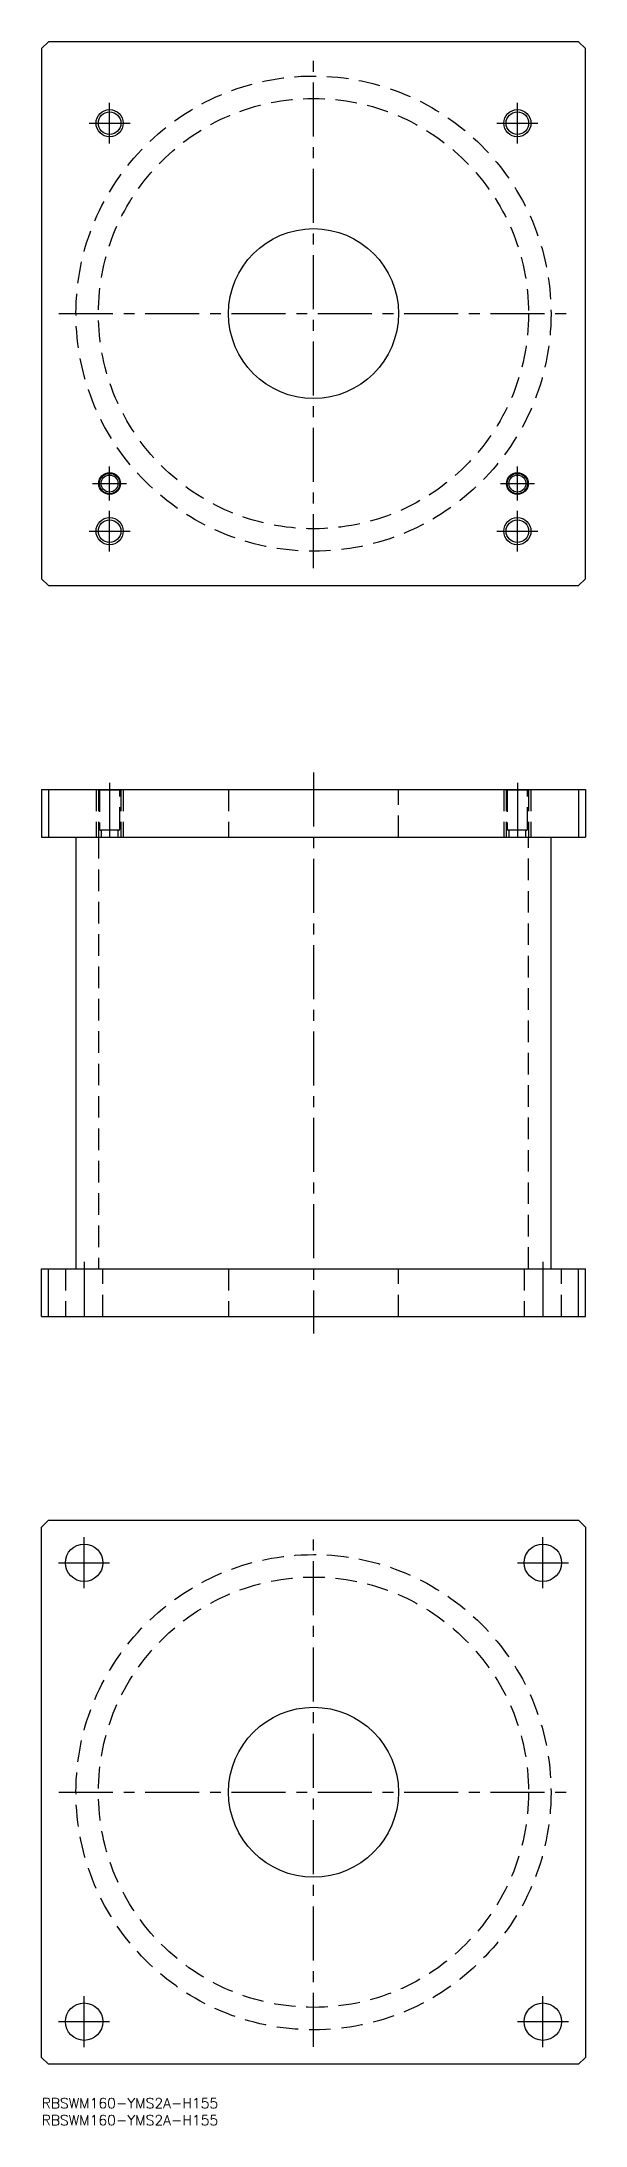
# Model space of a CAD drawing. Extents: x 0 to 160, y -8 to 605.
import ezdxf

# ---------------------------------------------------------------- set-up
doc = ezdxf.new("R2010")
doc.units = 0
doc.header["$LTSCALE"] = 0.5
doc.linetypes.add('CENTER', pattern=[50.8, 31.75, -6.35, 6.35, -6.35])
doc.linetypes.add('DASHED', pattern=[19.05, 12.7, -6.35])
for name, color, linetype in [('MSM_CENTER', 1, 'CENTER'), ('MSM_CONTINUOUS', 7, 'CONTINUOUS'), ('MSM_DASHED', 4, 'DASHED'), ('MSM_NARROW', 5, 'CONTINUOUS'), ('MSM_PART_NUMBER', 7, 'CONTINUOUS')]:
    doc.layers.add(name, color=color, linetype=linetype)
doc.styles.get("Standard").update_dxf_attribs({"font": 'txt.shx', "height": 3, "bigfont": 'bigfont.shx'})

# ---------------------------------------------------------------- blocks, each defined once
blk = doc.blocks.new('*U48')
at = {"layer": 'MSM_PART_NUMBER'}
blk.add_text('RBSWM160-YMS2A-H155', height=3, dxfattribs=at).set_placement((0, -3))
blk = doc.blocks.new('*U49')
at = {"layer": 'MSM_PART_NUMBER'}
blk.add_text('RBSWM160-YMS2A-H155', height=3, dxfattribs=at).set_placement((0, -8))

msp = doc.modelspace()

# ---------------------------------------------------------------- linework, layer by layer
at = {"layer": 'MSM_CENTER'}
for p, q in [((80, 450.1), (80, 599.9)), ((20, 575), (20, 587)), ((140, 575), (140, 587)), ((14, 581), (26, 581)), ((134, 581), (146, 581)), ((5.1, 525), (154.9, 525)), ((20, 470), (20, 480)), ((140, 470), (140, 480)), ((15, 475), (25, 475)), ((135, 475), (145, 475)), ((20, 455), (20, 467)), ((140, 455), (140, 467)), ((14, 461), (26, 461)), ((134, 461), (146, 461)), ((20, 387), (20, 369)), ((80, 390), (80, 225)), ((140, 387), (140, 369)), ((12.5, 246), (12.5, 228)), ((147.5, 246), (147.5, 228)), ((12.5, 150), (12.5, 165)), ((80, 15.1), (80, 164.9)), ((147.5, 150), (147.5, 165)), ((5, 157.5), (20, 157.5)), ((140, 157.5), (155, 157.5)), ((5.1, 90), (154.9, 90)), ((12.5, 15), (12.5, 30)), ((147.5, 15), (147.5, 30)), ((5, 22.5), (20, 22.5)), ((140, 22.5), (155, 22.5))]:
    msp.add_line(p, q, dxfattribs=at)
at = {"layer": 'MSM_CONTINUOUS'}
for p, q in [((2, 605), (0, 603)), ((0, 603), (0, 447)), ((158, 605), (2, 605)), ((160, 603), (158, 605)), ((160, 447), (160, 603)), ((0, 447), (2, 445)), ((2, 445), (158, 445)), ((158, 445), (160, 447)), ((0, 385), (0, 371)), ((0, 385), (160, 385)), ((2, 385), (2, 371)), ((158, 385), (158, 371)), ((160, 385), (160, 371)), ((0, 371), (160, 371)), ((10.1, 371), (10.1, 244)), ((149.9, 244), (149.9, 371)), ((0, 244), (160, 244)), ((0, 230), (0, 244)), ((2, 230), (2, 244)), ((158, 230), (158, 244)), ((160, 230), (160, 244)), ((0, 230), (160, 230)), ((0, 168), (2, 170)), ((0, 12), (0, 168)), ((2, 170), (158, 170)), ((158, 170), (160, 168)), ((160, 168), (160, 12)), ((2, 10), (0, 12)), ((158, 10), (2, 10)), ((160, 12), (158, 10))]:
    msp.add_line(p, q, dxfattribs=at)
for centre, radius in [((20, 581), 3.32), ((140, 581), 3.32), ((80, 525), 25), ((20, 475), 3.2), ((140, 475), 3.2), ((20, 475), 3), ((20, 475), 2.5), ((140, 475), 3), ((140, 475), 2.5), ((20, 461), 3.32), ((140, 461), 3.32), ((12.5, 157.5), 5.5), ((147.5, 157.5), 5.5), ((80, 90), 25), ((12.5, 22.5), 5.5), ((147.5, 22.5), 5.5)]:
    msp.add_circle(centre, radius, dxfattribs=at)
at = {"layer": 'MSM_DASHED'}
for p, q in [((16, 385), (16, 371)), ((16.68, 385), (16.68, 371)), ((16.8, 385), (17, 384.8)), ((17, 384.8), (17, 373.4)), ((23, 384.8), (17, 384.8)), ((23, 384.8), (23.2, 385)), ((23, 373.4), (23, 384.8)), ((23.32, 385), (23.32, 371)), ((24, 385), (24, 371)), ((55, 385), (55, 371)), ((105, 371), (105, 385)), ((136, 385), (136, 371)), ((136.68, 385), (136.68, 371)), ((136.8, 385), (137, 384.8)), ((137, 384.8), (137, 373.4)), ((143, 384.8), (137, 384.8)), ((143, 384.8), (143.2, 385)), ((143, 373.4), (143, 384.8)), ((143.32, 385), (143.32, 371)), ((144, 385), (144, 371)), ((16.7, 371), (16.7, 244)), ((22.6, 373), (17.4, 373)), ((17.5, 373), (17.5, 371)), ((22.5, 371), (22.5, 373)), ((142.6, 373), (137.4, 373)), ((137.5, 373), (137.5, 371)), ((142.5, 371), (142.5, 373)), ((143.3, 244), (143.3, 371)), ((7, 244), (7, 230)), ((18, 230), (18, 244)), ((55, 244), (55, 230)), ((105, 230), (105, 244)), ((142, 244), (142, 230)), ((153, 230), (153, 244))]:
    msp.add_line(p, q, dxfattribs=at)
for centre, radius in [((80, 525), 69.9), ((80, 525), 63.3), ((80, 90), 69.9), ((80, 90), 63.3)]:
    msp.add_circle(centre, radius, dxfattribs=at)
for centre, start, end in [((17.4, 373.4), 180, 270), ((22.6, 373.4), 270, 360), ((137.4, 373.4), 180, 270), ((142.6, 373.4), 270, 360)]:
    msp.add_arc(centre, 0.4, start, end, dxfattribs=at)
at = {"layer": 'MSM_NARROW'}
for centre in [(20, 581), (140, 581), (20, 461), (140, 461)]:
    msp.add_circle(centre, 4, dxfattribs=at)

# ---------------------------------------------------------------- block references
at = {"layer": 'MSM_CONTINUOUS'}
for name in ['*U48', '*U49']:
    msp.add_blockref(name, (0, 0), dxfattribs=at)

doc.saveas('drawing.dxf')
